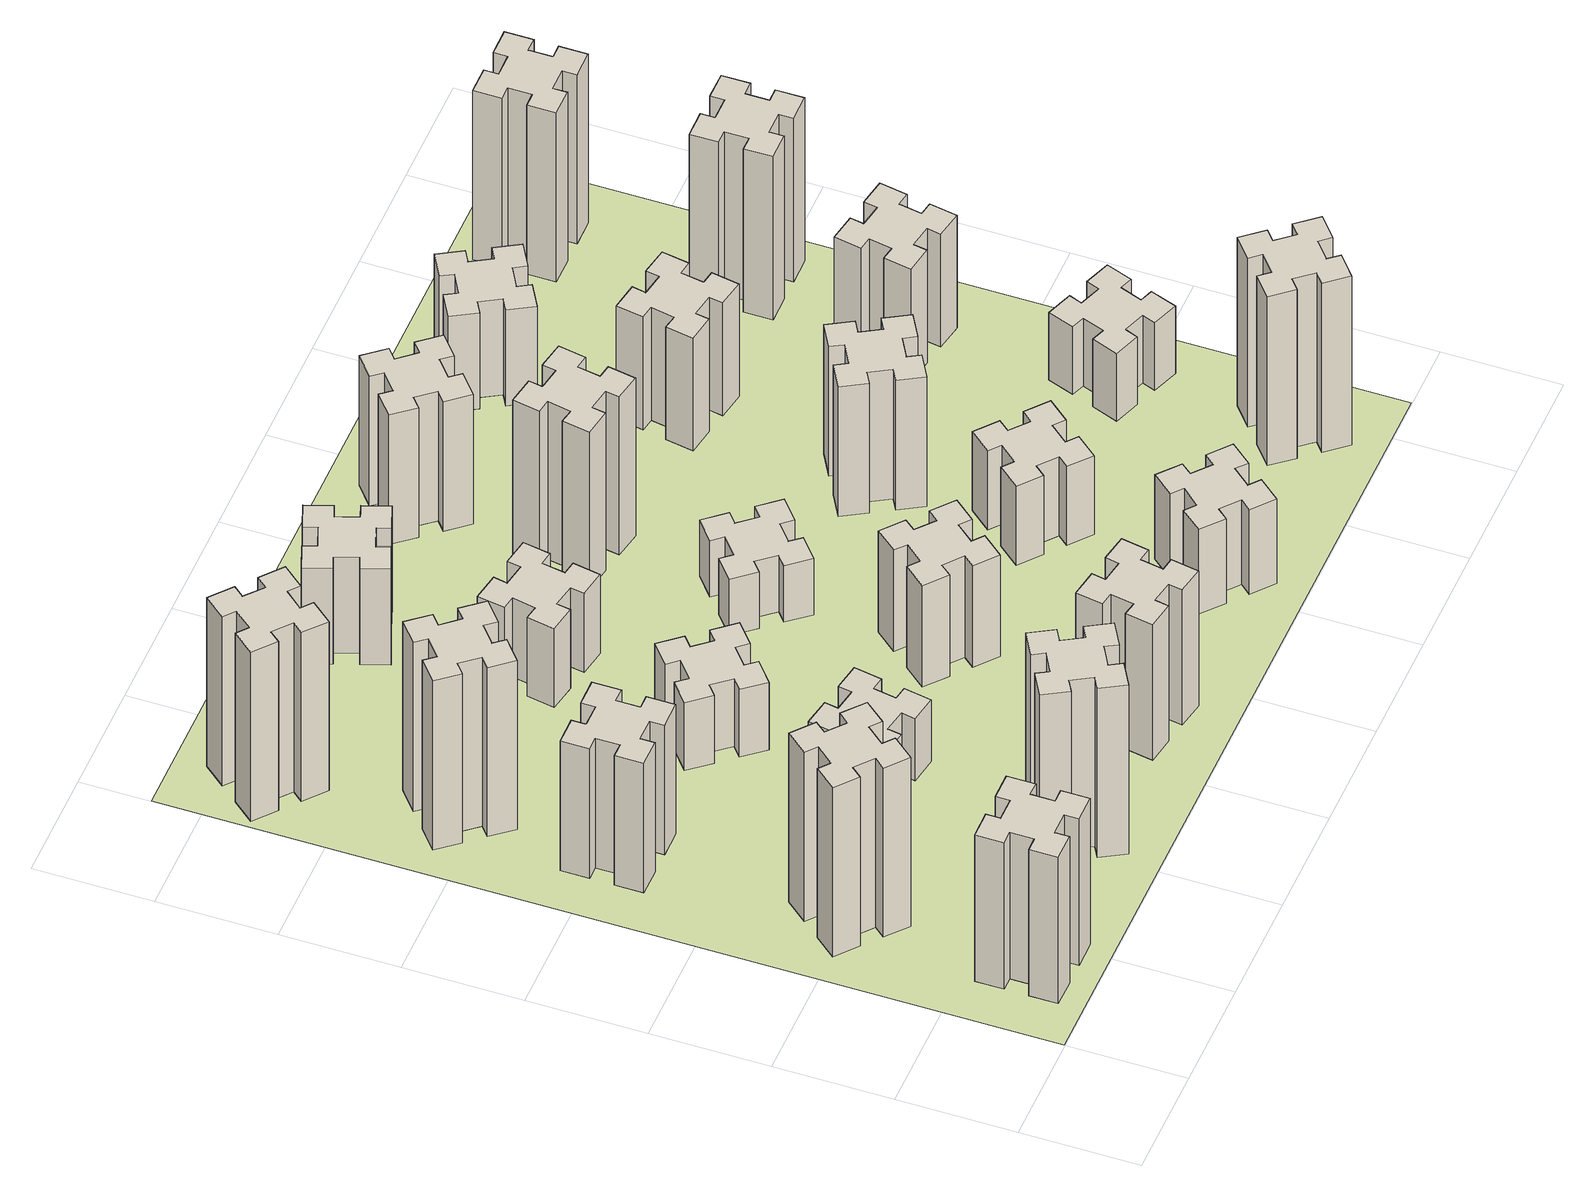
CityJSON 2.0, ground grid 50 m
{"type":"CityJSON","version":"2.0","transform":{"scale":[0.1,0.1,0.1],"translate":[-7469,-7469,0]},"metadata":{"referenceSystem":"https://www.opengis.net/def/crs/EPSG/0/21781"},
"CityObjects":{
"building1":{"type":"Building","attributes":{"class":"1000","function":"1000","usage":"1000","yearOfConstruction":2016,"roofType":"1000","measuredHeight":78,"storeysAboveGround":30,"storeysBelowGround":0},"geometry":[{"type":"Solid","lod":"1","boundaries":[[[[0,1,2,3,4,5,6,7,8,9,10,11,12,13,14,15,16,17,18,19]],[[17,16,20,21]],[[16,15,22,20]],[[15,14,23,22]],[[14,13,24,23]],[[13,12,25,24]],[[12,11,26,25]],[[11,10,27,26]],[[10,9,28,27]],[[9,8,29,28]],[[8,7,30,29]],[[7,6,31,30]],[[6,5,32,31]],[[5,4,33,32]],[[4,3,34,33]],[[3,2,35,34]],[[2,1,36,35]],[[1,0,37,36]],[[0,19,38,37]],[[19,18,39,38]],[[18,17,21,39]],[[24,25,26,27,28,29,30,31,32,33,34,35,36,37,38,39,21,20,22,23]]]]}]},
"building2":{"type":"Building","attributes":{"class":"1000","function":"1000","usage":"1000","yearOfConstruction":2016,"roofType":"1000","measuredHeight":90,"storeysAboveGround":30,"storeysBelowGround":0},"geometry":[{"type":"Solid","lod":"1","boundaries":[[[[40,41,42,43,44,45,46,47,48,49,50,51,52,53,54,55,56,57,58,59]],[[57,56,60,61]],[[56,55,62,60]],[[55,54,63,62]],[[54,53,64,63]],[[53,52,65,64]],[[52,51,66,65]],[[51,50,67,66]],[[50,49,68,67]],[[49,48,69,68]],[[48,47,70,69]],[[47,46,71,70]],[[46,45,72,71]],[[45,44,73,72]],[[44,43,74,73]],[[43,42,75,74]],[[42,41,76,75]],[[41,40,77,76]],[[40,59,78,77]],[[59,58,79,78]],[[58,57,61,79]],[[64,65,66,67,68,69,70,71,72,73,74,75,76,77,78,79,61,60,62,63]]]]}]},
"building3":{"type":"Building","attributes":{"class":"1000","function":"1000","usage":"1000","yearOfConstruction":2016,"roofType":"1000","measuredHeight":69,"storeysAboveGround":30,"storeysBelowGround":0},"geometry":[{"type":"Solid","lod":"1","boundaries":[[[[80,81,82,83,84,85,86,87,88,89,90,91,92,93,94,95,96,97,98,99]],[[97,96,100,101]],[[96,95,102,100]],[[95,94,103,102]],[[94,93,104,103]],[[93,92,105,104]],[[92,91,106,105]],[[91,90,107,106]],[[90,89,108,107]],[[89,88,109,108]],[[88,87,110,109]],[[87,86,111,110]],[[86,85,112,111]],[[85,84,113,112]],[[84,83,114,113]],[[83,82,115,114]],[[82,81,116,115]],[[81,80,117,116]],[[80,99,118,117]],[[99,98,119,118]],[[98,97,101,119]],[[104,105,106,107,108,109,110,111,112,113,114,115,116,117,118,119,101,100,102,103]]]]}]},
"building4":{"type":"Building","attributes":{"class":"1000","function":"1000","usage":"1000","yearOfConstruction":2016,"roofType":"1000","measuredHeight":90,"storeysAboveGround":30,"storeysBelowGround":0},"geometry":[{"type":"Solid","lod":"1","boundaries":[[[[120,121,122,123,124,125,126,127,128,129,130,131,132,133,134,135,136,137,138,139]],[[137,136,140,141]],[[136,135,142,140]],[[135,134,143,142]],[[134,133,144,143]],[[133,132,145,144]],[[132,131,146,145]],[[131,130,147,146]],[[130,129,148,147]],[[129,128,149,148]],[[128,127,150,149]],[[127,126,151,150]],[[126,125,152,151]],[[125,124,153,152]],[[124,123,154,153]],[[123,122,155,154]],[[122,121,156,155]],[[121,120,157,156]],[[120,139,158,157]],[[139,138,159,158]],[[138,137,141,159]],[[144,145,146,147,148,149,150,151,152,153,154,155,156,157,158,159,141,140,142,143]]]]}]},
"building5":{"type":"Building","attributes":{"class":"1000","function":"1000","usage":"1000","yearOfConstruction":2016,"roofType":"1000","measuredHeight":90,"storeysAboveGround":30,"storeysBelowGround":0},"geometry":[{"type":"Solid","lod":"1","boundaries":[[[[160,161,162,163,164,165,166,167,168,169,170,171,172,173,174,175,176,177,178,179]],[[177,176,180,181]],[[176,175,182,180]],[[175,174,183,182]],[[174,173,184,183]],[[173,172,185,184]],[[172,171,186,185]],[[171,170,187,186]],[[170,169,188,187]],[[169,168,189,188]],[[168,167,190,189]],[[167,166,191,190]],[[166,165,192,191]],[[165,164,193,192]],[[164,163,194,193]],[[163,162,195,194]],[[162,161,196,195]],[[161,160,197,196]],[[160,179,198,197]],[[179,178,199,198]],[[178,177,181,199]],[[184,185,186,187,188,189,190,191,192,193,194,195,196,197,198,199,181,180,182,183]]]]}]},
"building6":{"type":"Building","attributes":{"class":"1000","function":"1000","usage":"1000","yearOfConstruction":2016,"roofType":"1000","measuredHeight":90,"storeysAboveGround":30,"storeysBelowGround":0},"geometry":[{"type":"Solid","lod":"1","boundaries":[[[[200,201,202,203,204,205,206,207,208,209,210,211,212,213,214,215,216,217,218,219]],[[217,216,220,221]],[[216,215,222,220]],[[215,214,223,222]],[[214,213,224,223]],[[213,212,225,224]],[[212,211,226,225]],[[211,210,227,226]],[[210,209,228,227]],[[209,208,229,228]],[[208,207,230,229]],[[207,206,231,230]],[[206,205,232,231]],[[205,204,233,232]],[[204,203,234,233]],[[203,202,235,234]],[[202,201,236,235]],[[201,200,237,236]],[[200,219,238,237]],[[219,218,239,238]],[[218,217,221,239]],[[224,225,226,227,228,229,230,231,232,233,234,235,236,237,238,239,221,220,222,223]]]]}]},
"building7":{"type":"Building","attributes":{"class":"1000","function":"1000","usage":"1000","yearOfConstruction":2016,"roofType":"1000","measuredHeight":33,"storeysAboveGround":30,"storeysBelowGround":0},"geometry":[{"type":"Solid","lod":"1","boundaries":[[[[240,241,242,243,244,245,246,247,248,249,250,251,252,253,254,255,256,257,258,259]],[[257,256,260,261]],[[256,255,262,260]],[[255,254,263,262]],[[254,253,264,263]],[[253,252,265,264]],[[252,251,266,265]],[[251,250,267,266]],[[250,249,268,267]],[[249,248,269,268]],[[248,247,270,269]],[[247,246,271,270]],[[246,245,272,271]],[[245,244,273,272]],[[244,243,274,273]],[[243,242,275,274]],[[242,241,276,275]],[[241,240,277,276]],[[240,259,278,277]],[[259,258,279,278]],[[258,257,261,279]],[[264,265,266,267,268,269,270,271,272,273,274,275,276,277,278,279,261,260,262,263]]]]}]},
"building8":{"type":"Building","attributes":{"class":"1000","function":"1000","usage":"1000","yearOfConstruction":2016,"roofType":"1000","measuredHeight":36,"storeysAboveGround":30,"storeysBelowGround":0},"geometry":[{"type":"Solid","lod":"1","boundaries":[[[[280,281,282,283,284,285,286,287,288,289,290,291,292,293,294,295,296,297,298,299]],[[297,296,300,301]],[[296,295,302,300]],[[295,294,303,302]],[[294,293,304,303]],[[293,292,305,304]],[[292,291,306,305]],[[291,290,307,306]],[[290,289,308,307]],[[289,288,309,308]],[[288,287,310,309]],[[287,286,311,310]],[[286,285,312,311]],[[285,284,313,312]],[[284,283,314,313]],[[283,282,315,314]],[[282,281,316,315]],[[281,280,317,316]],[[280,299,318,317]],[[299,298,319,318]],[[298,297,301,319]],[[304,305,306,307,308,309,310,311,312,313,314,315,316,317,318,319,301,300,302,303]]]]}]},
"building9":{"type":"Building","attributes":{"class":"1000","function":"1000","usage":"1000","yearOfConstruction":2016,"roofType":"1000","measuredHeight":72,"storeysAboveGround":30,"storeysBelowGround":0},"geometry":[{"type":"Solid","lod":"1","boundaries":[[[[320,321,322,323,324,325,326,327,328,329,330,331,332,333,334,335,336,337,338,339]],[[337,336,340,341]],[[336,335,342,340]],[[335,334,343,342]],[[334,333,344,343]],[[333,332,345,344]],[[332,331,346,345]],[[331,330,347,346]],[[330,329,348,347]],[[329,328,349,348]],[[328,327,350,349]],[[327,326,351,350]],[[326,325,352,351]],[[325,324,353,352]],[[324,323,354,353]],[[323,322,355,354]],[[322,321,356,355]],[[321,320,357,356]],[[320,339,358,357]],[[339,338,359,358]],[[338,337,341,359]],[[344,345,346,347,348,349,350,351,352,353,354,355,356,357,358,359,341,340,342,343]]]]}]},
"building10":{"type":"Building","attributes":{"class":"1000","function":"1000","usage":"1000","yearOfConstruction":2016,"roofType":"1000","measuredHeight":42,"storeysAboveGround":30,"storeysBelowGround":0},"geometry":[{"type":"Solid","lod":"1","boundaries":[[[[360,361,362,363,364,365,366,367,368,369,370,371,372,373,374,375,376,377,378,379]],[[377,376,380,381]],[[376,375,382,380]],[[375,374,383,382]],[[374,373,384,383]],[[373,372,385,384]],[[372,371,386,385]],[[371,370,387,386]],[[370,369,388,387]],[[369,368,389,388]],[[368,367,390,389]],[[367,366,391,390]],[[366,365,392,391]],[[365,364,393,392]],[[364,363,394,393]],[[363,362,395,394]],[[362,361,396,395]],[[361,360,397,396]],[[360,379,398,397]],[[379,378,399,398]],[[378,377,381,399]],[[384,385,386,387,388,389,390,391,392,393,394,395,396,397,398,399,381,380,382,383]]]]}]},
"building11":{"type":"Building","attributes":{"class":"1000","function":"1000","usage":"1000","yearOfConstruction":2016,"roofType":"1000","measuredHeight":51,"storeysAboveGround":30,"storeysBelowGround":0},"geometry":[{"type":"Solid","lod":"1","boundaries":[[[[400,401,402,403,404,405,406,407,408,409,410,411,412,413,414,415,416,417,418,419]],[[417,416,420,421]],[[416,415,422,420]],[[415,414,423,422]],[[414,413,424,423]],[[413,412,425,424]],[[412,411,426,425]],[[411,410,427,426]],[[410,409,428,427]],[[409,408,429,428]],[[408,407,430,429]],[[407,406,431,430]],[[406,405,432,431]],[[405,404,433,432]],[[404,403,434,433]],[[403,402,435,434]],[[402,401,436,435]],[[401,400,437,436]],[[400,419,438,437]],[[419,418,439,438]],[[418,417,421,439]],[[424,425,426,427,428,429,430,431,432,433,434,435,436,437,438,439,421,420,422,423]]]]}]},
"building12":{"type":"Building","attributes":{"class":"1000","function":"1000","usage":"1000","yearOfConstruction":2016,"roofType":"1000","measuredHeight":54,"storeysAboveGround":30,"storeysBelowGround":0},"geometry":[{"type":"Solid","lod":"1","boundaries":[[[[440,441,442,443,444,445,446,447,448,449,450,451,452,453,454,455,456,457,458,459]],[[457,456,460,461]],[[456,455,462,460]],[[455,454,463,462]],[[454,453,464,463]],[[453,452,465,464]],[[452,451,466,465]],[[451,450,467,466]],[[450,449,468,467]],[[449,448,469,468]],[[448,447,470,469]],[[447,446,471,470]],[[446,445,472,471]],[[445,444,473,472]],[[444,443,474,473]],[[443,442,475,474]],[[442,441,476,475]],[[441,440,477,476]],[[440,459,478,477]],[[459,458,479,478]],[[458,457,461,479]],[[464,465,466,467,468,469,470,471,472,473,474,475,476,477,478,479,461,460,462,463]]]]}]},
"building13":{"type":"Building","attributes":{"class":"1000","function":"1000","usage":"1000","yearOfConstruction":2016,"roofType":"1000","measuredHeight":30,"storeysAboveGround":30,"storeysBelowGround":0},"geometry":[{"type":"Solid","lod":"1","boundaries":[[[[480,481,482,483,484,485,486,487,488,489,490,491,492,493,494,495,496,497,498,499]],[[497,496,500,501]],[[496,495,502,500]],[[495,494,503,502]],[[494,493,504,503]],[[493,492,505,504]],[[492,491,506,505]],[[491,490,507,506]],[[490,489,508,507]],[[489,488,509,508]],[[488,487,510,509]],[[487,486,511,510]],[[486,485,512,511]],[[485,484,513,512]],[[484,483,514,513]],[[483,482,515,514]],[[482,481,516,515]],[[481,480,517,516]],[[480,499,518,517]],[[499,498,519,518]],[[498,497,501,519]],[[504,505,506,507,508,509,510,511,512,513,514,515,516,517,518,519,501,500,502,503]]]]}]},
"building14":{"type":"Building","attributes":{"class":"1000","function":"1000","usage":"1000","yearOfConstruction":2016,"roofType":"1000","measuredHeight":84,"storeysAboveGround":30,"storeysBelowGround":0},"geometry":[{"type":"Solid","lod":"1","boundaries":[[[[520,521,522,523,524,525,526,527,528,529,530,531,532,533,534,535,536,537,538,539]],[[537,536,540,541]],[[536,535,542,540]],[[535,534,543,542]],[[534,533,544,543]],[[533,532,545,544]],[[532,531,546,545]],[[531,530,547,546]],[[530,529,548,547]],[[529,528,549,548]],[[528,527,550,549]],[[527,526,551,550]],[[526,525,552,551]],[[525,524,553,552]],[[524,523,554,553]],[[523,522,555,554]],[[522,521,556,555]],[[521,520,557,556]],[[520,539,558,557]],[[539,538,559,558]],[[538,537,541,559]],[[544,545,546,547,548,549,550,551,552,553,554,555,556,557,558,559,541,540,542,543]]]]}]},
"building15":{"type":"Building","attributes":{"class":"1000","function":"1000","usage":"1000","yearOfConstruction":2016,"roofType":"1000","measuredHeight":45,"storeysAboveGround":30,"storeysBelowGround":0},"geometry":[{"type":"Solid","lod":"1","boundaries":[[[[560,561,562,563,564,565,566,567,568,569,570,571,572,573,574,575,576,577,578,579]],[[577,576,580,581]],[[576,575,582,580]],[[575,574,583,582]],[[574,573,584,583]],[[573,572,585,584]],[[572,571,586,585]],[[571,570,587,586]],[[570,569,588,587]],[[569,568,589,588]],[[568,567,590,589]],[[567,566,591,590]],[[566,565,592,591]],[[565,564,593,592]],[[564,563,594,593]],[[563,562,595,594]],[[562,561,596,595]],[[561,560,597,596]],[[560,579,598,597]],[[579,578,599,598]],[[578,577,581,599]],[[584,585,586,587,588,589,590,591,592,593,594,595,596,597,598,599,581,580,582,583]]]]}]},
"building16":{"type":"Building","attributes":{"class":"1000","function":"1000","usage":"1000","yearOfConstruction":2016,"roofType":"1000","measuredHeight":69,"storeysAboveGround":30,"storeysBelowGround":0},"geometry":[{"type":"Solid","lod":"1","boundaries":[[[[600,601,602,603,604,605,606,607,608,609,610,611,612,613,614,615,616,617,618,619]],[[617,616,620,621]],[[616,615,622,620]],[[615,614,623,622]],[[614,613,624,623]],[[613,612,625,624]],[[612,611,626,625]],[[611,610,627,626]],[[610,609,628,627]],[[609,608,629,628]],[[608,607,630,629]],[[607,606,631,630]],[[606,605,632,631]],[[605,604,633,632]],[[604,603,634,633]],[[603,602,635,634]],[[602,601,636,635]],[[601,600,637,636]],[[600,619,638,637]],[[619,618,639,638]],[[618,617,621,639]],[[624,625,626,627,628,629,630,631,632,633,634,635,636,637,638,639,621,620,622,623]]]]}]},
"building17":{"type":"Building","attributes":{"class":"1000","function":"1000","usage":"1000","yearOfConstruction":2016,"roofType":"1000","measuredHeight":42,"storeysAboveGround":30,"storeysBelowGround":0},"geometry":[{"type":"Solid","lod":"1","boundaries":[[[[640,641,642,643,644,645,646,647,648,649,650,651,652,653,654,655,656,657,658,659]],[[657,656,660,661]],[[656,655,662,660]],[[655,654,663,662]],[[654,653,664,663]],[[653,652,665,664]],[[652,651,666,665]],[[651,650,667,666]],[[650,649,668,667]],[[649,648,669,668]],[[648,647,670,669]],[[647,646,671,670]],[[646,645,672,671]],[[645,644,673,672]],[[644,643,674,673]],[[643,642,675,674]],[[642,641,676,675]],[[641,640,677,676]],[[640,659,678,677]],[[659,658,679,678]],[[658,657,661,679]],[[664,665,666,667,668,669,670,671,672,673,674,675,676,677,678,679,661,660,662,663]]]]}]},
"building18":{"type":"Building","attributes":{"class":"1000","function":"1000","usage":"1000","yearOfConstruction":2016,"roofType":"1000","measuredHeight":69,"storeysAboveGround":30,"storeysBelowGround":0},"geometry":[{"type":"Solid","lod":"1","boundaries":[[[[680,681,682,683,684,685,686,687,688,689,690,691,692,693,694,695,696,697,698,699]],[[697,696,700,701]],[[696,695,702,700]],[[695,694,703,702]],[[694,693,704,703]],[[693,692,705,704]],[[692,691,706,705]],[[691,690,707,706]],[[690,689,708,707]],[[689,688,709,708]],[[688,687,710,709]],[[687,686,711,710]],[[686,685,712,711]],[[685,684,713,712]],[[684,683,714,713]],[[683,682,715,714]],[[682,681,716,715]],[[681,680,717,716]],[[680,699,718,717]],[[699,698,719,718]],[[698,697,701,719]],[[704,705,706,707,708,709,710,711,712,713,714,715,716,717,718,719,701,700,702,703]]]]}]},
"building19":{"type":"Building","attributes":{"class":"1000","function":"1000","usage":"1000","yearOfConstruction":2016,"roofType":"1000","measuredHeight":60,"storeysAboveGround":30,"storeysBelowGround":0},"geometry":[{"type":"Solid","lod":"1","boundaries":[[[[720,721,722,723,724,725,726,727,728,729,730,731,732,733,734,735,736,737,738,739]],[[737,736,740,741]],[[736,735,742,740]],[[735,734,743,742]],[[734,733,744,743]],[[733,732,745,744]],[[732,731,746,745]],[[731,730,747,746]],[[730,729,748,747]],[[729,728,749,748]],[[728,727,750,749]],[[727,726,751,750]],[[726,725,752,751]],[[725,724,753,752]],[[724,723,754,753]],[[723,722,755,754]],[[722,721,756,755]],[[721,720,757,756]],[[720,739,758,757]],[[739,738,759,758]],[[738,737,741,759]],[[744,745,746,747,748,749,750,751,752,753,754,755,756,757,758,759,741,740,742,743]]]]}]},
"building20":{"type":"Building","attributes":{"class":"1000","function":"1000","usage":"1000","yearOfConstruction":2016,"roofType":"1000","measuredHeight":90,"storeysAboveGround":30,"storeysBelowGround":0},"geometry":[{"type":"Solid","lod":"1","boundaries":[[[[760,761,762,763,764,765,766,767,768,769,770,771,772,773,774,775,776,777,778,779]],[[777,776,780,781]],[[776,775,782,780]],[[775,774,783,782]],[[774,773,784,783]],[[773,772,785,784]],[[772,771,786,785]],[[771,770,787,786]],[[770,769,788,787]],[[769,768,789,788]],[[768,767,790,789]],[[767,766,791,790]],[[766,765,792,791]],[[765,764,793,792]],[[764,763,794,793]],[[763,762,795,794]],[[762,761,796,795]],[[761,760,797,796]],[[760,779,798,797]],[[779,778,799,798]],[[778,777,781,799]],[[784,785,786,787,788,789,790,791,792,793,794,795,796,797,798,799,781,780,782,783]]]]}]},
"building21":{"type":"Building","attributes":{"class":"1000","function":"1000","usage":"1000","yearOfConstruction":2016,"roofType":"1000","measuredHeight":51,"storeysAboveGround":30,"storeysBelowGround":0},"geometry":[{"type":"Solid","lod":"1","boundaries":[[[[800,801,802,803,804,805,806,807,808,809,810,811,812,813,814,815,816,817,818,819]],[[817,816,820,821]],[[816,815,822,820]],[[815,814,823,822]],[[814,813,824,823]],[[813,812,825,824]],[[812,811,826,825]],[[811,810,827,826]],[[810,809,828,827]],[[809,808,829,828]],[[808,807,830,829]],[[807,806,831,830]],[[806,805,832,831]],[[805,804,833,832]],[[804,803,834,833]],[[803,802,835,834]],[[802,801,836,835]],[[801,800,837,836]],[[800,819,838,837]],[[819,818,839,838]],[[818,817,821,839]],[[824,825,826,827,828,829,830,831,832,833,834,835,836,837,838,839,821,820,822,823]]]]}]},
"building22":{"type":"Building","attributes":{"class":"1000","function":"1000","usage":"1000","yearOfConstruction":2016,"roofType":"1000","measuredHeight":36,"storeysAboveGround":30,"storeysBelowGround":0},"geometry":[{"type":"Solid","lod":"1","boundaries":[[[[840,841,842,843,844,845,846,847,848,849,850,851,852,853,854,855,856,857,858,859]],[[857,856,860,861]],[[856,855,862,860]],[[855,854,863,862]],[[854,853,864,863]],[[853,852,865,864]],[[852,851,866,865]],[[851,850,867,866]],[[850,849,868,867]],[[849,848,869,868]],[[848,847,870,869]],[[847,846,871,870]],[[846,845,872,871]],[[845,844,873,872]],[[844,843,874,873]],[[843,842,875,874]],[[842,841,876,875]],[[841,840,877,876]],[[840,859,878,877]],[[859,858,879,878]],[[858,857,861,879]],[[864,865,866,867,868,869,870,871,872,873,874,875,876,877,878,879,861,860,862,863]]]]}]},
"building23":{"type":"Building","attributes":{"class":"1000","function":"1000","usage":"1000","yearOfConstruction":2016,"roofType":"1000","measuredHeight":60,"storeysAboveGround":30,"storeysBelowGround":0},"geometry":[{"type":"Solid","lod":"1","boundaries":[[[[880,881,882,883,884,885,886,887,888,889,890,891,892,893,894,895,896,897,898,899]],[[897,896,900,901]],[[896,895,902,900]],[[895,894,903,902]],[[894,893,904,903]],[[893,892,905,904]],[[892,891,906,905]],[[891,890,907,906]],[[890,889,908,907]],[[889,888,909,908]],[[888,887,910,909]],[[887,886,911,910]],[[886,885,912,911]],[[885,884,913,912]],[[884,883,914,913]],[[883,882,915,914]],[[882,881,916,915]],[[881,880,917,916]],[[880,899,918,917]],[[899,898,919,918]],[[898,897,901,919]],[[904,905,906,907,908,909,910,911,912,913,914,915,916,917,918,919,901,900,902,903]]]]}]},
"building24":{"type":"Building","attributes":{"class":"1000","function":"1000","usage":"1000","yearOfConstruction":2016,"roofType":"1000","measuredHeight":87,"storeysAboveGround":30,"storeysBelowGround":0},"geometry":[{"type":"Solid","lod":"1","boundaries":[[[[920,921,922,923,924,925,926,927,928,929,930,931,932,933,934,935,936,937,938,939]],[[937,936,940,941]],[[936,935,942,940]],[[935,934,943,942]],[[934,933,944,943]],[[933,932,945,944]],[[932,931,946,945]],[[931,930,947,946]],[[930,929,948,947]],[[929,928,949,948]],[[928,927,950,949]],[[927,926,951,950]],[[926,925,952,951]],[[925,924,953,952]],[[924,923,954,953]],[[923,922,955,954]],[[922,921,956,955]],[[921,920,957,956]],[[920,939,958,957]],[[939,938,959,958]],[[938,937,941,959]],[[944,945,946,947,948,949,950,951,952,953,954,955,956,957,958,959,941,940,942,943]]]]}]},
"building25":{"type":"Building","attributes":{"class":"1000","function":"1000","usage":"1000","yearOfConstruction":2016,"roofType":"1000","measuredHeight":90,"storeysAboveGround":30,"storeysBelowGround":0},"geometry":[{"type":"Solid","lod":"1","boundaries":[[[[960,961,962,963,964,965,966,967,968,969,970,971,972,973,974,975,976,977,978,979]],[[977,976,980,981]],[[976,975,982,980]],[[975,974,983,982]],[[974,973,984,983]],[[973,972,985,984]],[[972,971,986,985]],[[971,970,987,986]],[[970,969,988,987]],[[969,968,989,988]],[[968,967,990,989]],[[967,966,991,990]],[[966,965,992,991]],[[965,964,993,992]],[[964,963,994,993]],[[963,962,995,994]],[[962,961,996,995]],[[961,960,997,996]],[[960,979,998,997]],[[979,978,999,998]],[[978,977,981,999]],[[984,985,986,987,988,989,990,991,992,993,994,995,996,997,998,999,981,980,982,983]]]]}]},
"landuse1":{"type":"LandUse","attributes":{"name":"plot1","function":"1010"},"geometry":[{"type":"MultiSurface","lod":"1","boundaries":[[[1000,1001,1002,1003]]]}]}
},
"vertices":[
[265,325,0],[265,225,0],[205,225,0],[205,105,0],[325,105,0],[325,165,0],[425,165,0],[425,105,0],[545,105,0],[545,225,0],[485,225,0],[485,325,0],[545,325,0],[545,445,0],[425,445,0],[425,385,0],[325,385,0],[325,445,0],[205,445,0],[205,325,0],[325,385,780],[325,445,780],[425,385,780],[425,445,780],[545,445,780],[545,325,780],[485,325,780],[485,225,780],[545,225,780],[545,105,780],[425,105,780],[425,165,780],[325,165,780],[325,105,780],[205,105,780],[205,225,780],[265,225,780],[265,325,780],[205,325,780],[205,445,780],
[484,1067,0],[408,1132,0],[446,1178,0],[354,1255,0],[277,1163,0],[323,1124,0],[259,1048,0],[213,1086,0],[136,994,0],[228,917,0],[266,963,0],[343,899,0],[304,853,0],[396,776,0],[473,868,0],[427,906,0],[492,983,0],[538,944,0],[615,1036,0],[523,1113,0],[492,983,900],[538,944,900],[427,906,900],[473,868,900],[396,776,900],[304,853,900],[343,899,900],[266,963,900],[228,917,900],[136,994,900],[213,1086,900],[259,1048,900],[323,1124,900],[277,1163,900],[354,1255,900],[446,1178,900],[408,1132,900],[484,1067,900],[523,1113,900],[615,1036,900],
[425,2065,0],[325,2065,0],[325,2125,0],[205,2125,0],[205,2005,0],[265,2005,0],[265,1905,0],[205,1905,0],[205,1785,0],[325,1785,0],[325,1845,0],[425,1845,0],[425,1785,0],[545,1785,0],[545,1905,0],[485,1905,0],[485,2005,0],[545,2005,0],[545,2125,0],[425,2125,0],[485,2005,690],[545,2005,690],[485,1905,690],[545,1905,690],[545,1785,690],[425,1785,690],[425,1845,690],[325,1845,690],[325,1785,690],[205,1785,690],[205,1905,690],[265,1905,690],[265,2005,690],[205,2005,690],[205,2125,690],[325,2125,690],[325,2065,690],[425,2065,690],[425,2125,690],[545,2125,690],
[492,2628,0],[427,2704,0],[473,2743,0],[396,2835,0],[304,2758,0],[343,2712,0],[266,2647,0],[228,2693,0],[136,2616,0],[213,2524,0],[259,2563,0],[323,2486,0],[277,2448,0],[354,2356,0],[446,2433,0],[408,2479,0],[484,2543,0],[523,2497,0],[615,2574,0],[538,2666,0],[484,2543,900],[523,2497,900],[408,2479,900],[446,2433,900],[354,2356,900],[277,2448,900],[323,2486,900],[259,2563,900],[213,2524,900],[136,2616,900],[228,2693,900],[266,2647,900],[343,2712,900],[304,2758,900],[396,2835,900],[473,2743,900],[427,2704,900],[492,2628,900],[538,2666,900],[615,2574,900],
[1127,255,0],[1214,305,0],[1244,253,0],[1348,313,0],[1288,417,0],[1236,387,0],[1186,474,0],[1238,504,0],[1178,608,0],[1074,548,0],[1104,496,0],[1017,446,0],[987,498,0],[883,438,0],[943,334,0],[995,364,0],[1045,277,0],[993,247,0],[1053,143,0],[1157,203,0],[1045,277,900],[993,247,900],[995,364,900],[943,334,900],[883,438,900],[987,498,900],[1017,446,900],[1104,496,900],[1074,548,900],[1178,608,900],[1238,504,900],[1186,474,900],[1236,387,900],[1288,417,900],[1348,313,900],[1244,253,900],[1214,305,900],[1127,255,900],[1157,203,900],[1053,143,900],
[384,3387,0],[308,3452,0],[346,3498,0],[254,3575,0],[177,3483,0],[223,3444,0],[159,3368,0],[113,3406,0],[36,3314,0],[128,3237,0],[166,3283,0],[243,3219,0],[204,3173,0],[296,3096,0],[373,3188,0],[327,3226,0],[392,3303,0],[438,3264,0],[515,3356,0],[423,3433,0],[392,3303,900],[438,3264,900],[327,3226,900],[373,3188,900],[296,3096,900],[204,3173,900],[243,3219,900],[166,3283,900],[128,3237,900],[36,3314,900],[113,3406,900],[159,3368,900],[223,3444,900],[177,3483,900],[254,3575,900],[346,3498,900],[308,3452,900],[384,3387,900],[423,3433,900],[515,3356,900],
[1047,1116,0],[1145,1098,0],[1135,1039,0],[1253,1018,0],[1274,1137,0],[1215,1147,0],[1232,1245,0],[1291,1235,0],[1312,1353,0],[1194,1374,0],[1184,1315,0],[1085,1332,0],[1096,1391,0],[977,1412,0],[957,1294,0],[1016,1284,0],[998,1185,0],[939,1196,0],[918,1077,0],[1037,1057,0],[998,1185,330],[939,1196,330],[1016,1284,330],[957,1294,330],[977,1412,330],[1096,1391,330],[1085,1332,330],[1184,1315,330],[1194,1374,330],[1312,1353,330],[1291,1235,330],[1232,1245,330],[1215,1147,330],[1274,1137,330],[1253,1018,330],[1135,1039,330],[1145,1098,330],[1047,1116,330],[1037,1057,330],[918,1077,330],
[1083,1972,0],[1006,1907,0],[968,1953,0],[876,1876,0],[953,1784,0],[999,1823,0],[1063,1746,0],[1017,1708,0],[1094,1616,0],[1186,1693,0],[1148,1739,0],[1224,1803,0],[1263,1757,0],[1355,1834,0],[1278,1926,0],[1232,1888,0],[1167,1964,0],[1213,2003,0],[1136,2095,0],[1044,2018,0],[1167,1964,360],[1213,2003,360],[1232,1888,360],[1278,1926,360],[1355,1834,360],[1263,1757,360],[1224,1803,360],[1148,1739,360],[1186,1693,360],[1094,1616,360],[1017,1708,360],[1063,1746,360],[999,1823,360],[953,1784,360],[876,1876,360],[968,1953,360],[1006,1907,360],[1083,1972,360],[1044,2018,360],[1136,2095,360],
[1855,307,0],[1872,405,0],[1931,395,0],[1952,513,0],[1834,534,0],[1824,475,0],[1725,492,0],[1736,551,0],[1617,572,0],[1597,454,0],[1656,444,0],[1638,345,0],[1579,356,0],[1558,237,0],[1677,217,0],[1687,276,0],[1785,258,0],[1775,199,0],[1893,178,0],[1914,297,0],[1785,258,720],[1775,199,720],[1687,276,720],[1677,217,720],[1558,237,720],[1579,356,720],[1638,345,720],[1656,444,720],[1597,454,720],[1617,572,720],[1736,551,720],[1725,492,720],[1824,475,720],[1834,534,720],[1952,513,720],[1931,395,720],[1872,405,720],[1855,307,720],[1914,297,720],[1893,178,720],
[1315,2527,0],[1332,2625,0],[1391,2615,0],[1412,2733,0],[1294,2754,0],[1284,2695,0],[1185,2712,0],[1196,2771,0],[1077,2792,0],[1057,2674,0],[1116,2664,0],[1098,2565,0],[1039,2576,0],[1018,2457,0],[1137,2437,0],[1147,2496,0],[1245,2478,0],[1235,2419,0],[1353,2398,0],[1374,2517,0],[1245,2478,420],[1235,2419,420],[1147,2496,420],[1137,2437,420],[1018,2457,420],[1039,2576,420],[1098,2565,420],[1116,2664,420],[1057,2674,420],[1077,2792,420],[1196,2771,420],[1185,2712,420],[1284,2695,420],[1294,2754,420],[1412,2733,420],[1391,2615,420],[1332,2625,420],[1315,2527,420],[1374,2517,420],[1353,2398,420],
[1125,3456,0],[1031,3422,0],[1010,3478,0],[897,3437,0],[939,3324,0],[995,3345,0],[1029,3251,0],[973,3230,0],[1014,3117,0],[1127,3159,0],[1106,3215,0],[1200,3249,0],[1220,3193,0],[1333,3234,0],[1292,3347,0],[1236,3326,0],[1202,3420,0],[1258,3440,0],[1217,3553,0],[1104,3512,0],[1202,3420,510],[1258,3440,510],[1236,3326,510],[1292,3347,510],[1333,3234,510],[1220,3193,510],[1200,3249,510],[1106,3215,510],[1127,3159,510],[1014,3117,510],[973,3230,510],[1029,3251,510],[995,3345,510],[939,3324,510],[897,3437,510],[1010,3478,510],[1031,3422,510],[1125,3456,510],[1104,3512,510],[1217,3553,510],
[1746,1163,0],[1823,1099,0],[1784,1053,0],[1876,976,0],[1953,1068,0],[1907,1106,0],[1972,1183,0],[2018,1144,0],[2095,1236,0],[2003,1313,0],[1964,1267,0],[1888,1332,0],[1926,1378,0],[1834,1455,0],[1757,1363,0],[1803,1324,0],[1739,1248,0],[1693,1286,0],[1616,1194,0],[1708,1117,0],[1739,1248,540],[1693,1286,540],[1803,1324,540],[1757,1363,540],[1834,1455,540],[1926,1378,540],[1888,1332,540],[1964,1267,540],[2003,1313,540],[2095,1236,540],[2018,1144,540],[1972,1183,540],[1907,1106,540],[1953,1068,540],[1876,976,540],[1784,1053,540],[1823,1099,540],[1746,1163,540],[1708,1117,540],[1616,1194,540],
[1972,1988,0],[1907,2064,0],[1953,2103,0],[1876,2195,0],[1784,2118,0],[1823,2072,0],[1746,2007,0],[1708,2053,0],[1616,1976,0],[1693,1884,0],[1739,1923,0],[1803,1846,0],[1757,1808,0],[1834,1716,0],[1926,1793,0],[1888,1839,0],[1964,1903,0],[2003,1857,0],[2095,1934,0],[2018,2026,0],[1964,1903,300],[2003,1857,300],[1888,1839,300],[1926,1793,300],[1834,1716,300],[1757,1808,300],[1803,1846,300],[1739,1923,300],[1693,1884,300],[1616,1976,300],[1708,2053,300],[1746,2007,300],[1823,2072,300],[1784,2118,300],[1876,2195,300],[1953,2103,300],[1907,2064,300],[1972,1988,300],[2018,2026,300],[2095,1934,300],
[1756,2764,0],[1738,2665,0],[1679,2676,0],[1658,2557,0],[1777,2537,0],[1787,2596,0],[1885,2578,0],[1875,2519,0],[1993,2498,0],[2014,2617,0],[1955,2627,0],[1972,2725,0],[2031,2715,0],[2052,2833,0],[1934,2854,0],[1924,2795,0],[1825,2812,0],[1836,2871,0],[1717,2892,0],[1697,2774,0],[1825,2812,840],[1836,2871,840],[1924,2795,840],[1934,2854,840],[2052,2833,840],[2031,2715,840],[1972,2725,840],[1955,2627,840],[2014,2617,840],[1993,2498,840],[1875,2519,840],[1885,2578,840],[1787,2596,840],[1777,2537,840],[1658,2557,840],[1679,2676,840],[1738,2665,840],[1756,2764,840],[1697,2774,840],[1717,2892,840],
[2486,323,0],[2563,259,0],[2524,213,0],[2616,136,0],[2693,228,0],[2647,266,0],[2712,343,0],[2758,304,0],[2835,396,0],[2743,473,0],[2704,427,0],[2628,492,0],[2666,538,0],[2574,615,0],[2497,523,0],[2543,484,0],[2479,408,0],[2433,446,0],[2356,354,0],[2448,277,0],[2479,408,450],[2433,446,450],[2543,484,450],[2497,523,450],[2574,615,450],[2666,538,450],[2628,492,450],[2704,427,450],[2743,473,450],[2835,396,450],[2758,304,450],[2712,343,450],[2647,266,450],[2693,228,450],[2616,136,450],[2524,213,450],[2563,259,450],[2486,323,450],[2448,277,450],[2356,354,450],
[1888,3219,0],[1964,3283,0],[2003,3237,0],[2095,3314,0],[2018,3406,0],[1972,3368,0],[1907,3444,0],[1953,3483,0],[1876,3575,0],[1784,3498,0],[1823,3452,0],[1746,3387,0],[1708,3433,0],[1616,3356,0],[1693,3264,0],[1739,3303,0],[1803,3226,0],[1757,3188,0],[1834,3096,0],[1926,3173,0],[1803,3226,690],[1757,3188,690],[1739,3303,690],[1693,3264,690],[1616,3356,690],[1708,3433,690],[1746,3387,690],[1823,3452,690],[1784,3498,690],[1876,3575,690],[1953,3483,690],[1907,3444,690],[1972,3368,690],[2018,3406,690],[2095,3314,690],[2003,3237,690],[1964,3283,690],[1888,3219,690],[1926,3173,690],[1834,3096,690],
[2647,1006,0],[2712,1083,0],[2758,1044,0],[2835,1136,0],[2743,1213,0],[2704,1167,0],[2628,1232,0],[2666,1278,0],[2574,1355,0],[2497,1263,0],[2543,1224,0],[2479,1148,0],[2433,1186,0],[2356,1094,0],[2448,1017,0],[2486,1063,0],[2563,999,0],[2524,953,0],[2616,876,0],[2693,968,0],[2563,999,420],[2524,953,420],[2486,1063,420],[2448,1017,420],[2356,1094,420],[2433,1186,420],[2479,1148,420],[2543,1224,420],[2497,1263,420],[2574,1355,420],[2666,1278,420],[2628,1232,420],[2704,1167,420],[2743,1213,420],[2835,1136,420],[2758,1044,420],[2712,1083,420],[2647,1006,420],[2693,968,420],[2616,876,420],
[2475,1744,0],[2525,1657,0],[2473,1627,0],[2533,1523,0],[2637,1583,0],[2607,1635,0],[2694,1685,0],[2724,1633,0],[2828,1693,0],[2768,1797,0],[2716,1767,0],[2666,1854,0],[2718,1884,0],[2658,1988,0],[2554,1928,0],[2584,1876,0],[2497,1826,0],[2467,1878,0],[2363,1818,0],[2423,1714,0],[2497,1826,690],[2467,1878,690],[2584,1876,690],[2554,1928,690],[2658,1988,690],[2718,1884,690],[2666,1854,690],[2716,1767,690],[2768,1797,690],[2828,1693,690],[2724,1633,690],[2694,1685,690],[2607,1635,690],[2637,1583,690],[2533,1523,690],[2473,1627,690],[2525,1657,690],[2475,1744,690],[2423,1714,690],[2363,1818,690],
[2596,2664,0],[2578,2565,0],[2519,2576,0],[2498,2457,0],[2617,2437,0],[2627,2496,0],[2725,2478,0],[2715,2419,0],[2833,2398,0],[2854,2517,0],[2795,2527,0],[2812,2625,0],[2871,2615,0],[2892,2733,0],[2774,2754,0],[2764,2695,0],[2665,2712,0],[2676,2771,0],[2557,2792,0],[2537,2674,0],[2665,2712,600],[2676,2771,600],[2764,2695,600],[2774,2754,600],[2892,2733,600],[2871,2615,600],[2812,2625,600],[2795,2527,600],[2854,2517,600],[2833,2398,600],[2715,2419,600],[2725,2478,600],[2627,2496,600],[2617,2437,600],[2498,2457,600],[2519,2576,600],[2578,2565,600],[2596,2664,600],[2537,2674,600],[2557,2792,600],
[3468,259,0],[3544,323,0],[3583,277,0],[3675,354,0],[3598,446,0],[3552,408,0],[3487,484,0],[3533,523,0],[3456,615,0],[3364,538,0],[3403,492,0],[3326,427,0],[3288,473,0],[3196,396,0],[3273,304,0],[3319,343,0],[3383,266,0],[3337,228,0],[3414,136,0],[3506,213,0],[3383,266,900],[3337,228,900],[3319,343,900],[3273,304,900],[3196,396,900],[3288,473,900],[3326,427,900],[3403,492,900],[3364,538,900],[3456,615,900],[3533,523,900],[3487,484,900],[3552,408,900],[3598,446,900],[3675,354,900],[3583,277,900],[3544,323,900],[3468,259,900],[3506,213,900],[3414,136,900],
[2716,3347,0],[2666,3434,0],[2718,3464,0],[2658,3568,0],[2554,3508,0],[2584,3456,0],[2497,3406,0],[2467,3458,0],[2363,3398,0],[2423,3294,0],[2475,3324,0],[2525,3237,0],[2473,3207,0],[2533,3103,0],[2637,3163,0],[2607,3215,0],[2694,3265,0],[2724,3213,0],[2828,3273,0],[2768,3377,0],[2694,3265,510],[2724,3213,510],[2607,3215,510],[2637,3163,510],[2533,3103,510],[2473,3207,510],[2525,3237,510],[2475,3324,510],[2423,3294,510],[2363,3398,510],[2467,3458,510],[2497,3406,510],[2584,3456,510],[2554,3508,510],[2658,3568,510],[2718,3464,510],[2666,3434,510],[2716,3347,510],[2768,3377,510],[2828,3273,510],
[3351,1029,0],[3445,995,0],[3424,939,0],[3537,897,0],[3578,1010,0],[3522,1031,0],[3556,1125,0],[3612,1104,0],[3653,1217,0],[3540,1258,0],[3520,1202,0],[3426,1236,0],[3447,1292,0],[3334,1333,0],[3293,1220,0],[3349,1200,0],[3315,1106,0],[3259,1127,0],[3217,1014,0],[3330,973,0],[3315,1106,360],[3259,1127,360],[3349,1200,360],[3293,1220,360],[3334,1333,360],[3447,1292,360],[3426,1236,360],[3520,1202,360],[3540,1258,360],[3653,1217,360],[3612,1104,360],[3556,1125,360],[3522,1031,360],[3578,1010,360],[3537,897,360],[3424,939,360],[3445,995,360],[3351,1029,360],[3330,973,360],[3217,1014,360],
[3267,1856,0],[3365,1838,0],[3355,1779,0],[3473,1758,0],[3494,1877,0],[3435,1887,0],[3452,1985,0],[3511,1975,0],[3532,2093,0],[3414,2114,0],[3404,2055,0],[3305,2072,0],[3316,2131,0],[3197,2152,0],[3177,2034,0],[3236,2024,0],[3218,1925,0],[3159,1936,0],[3138,1817,0],[3257,1797,0],[3218,1925,600],[3159,1936,600],[3236,2024,600],[3177,2034,600],[3197,2152,600],[3316,2131,600],[3305,2072,600],[3404,2055,600],[3414,2114,600],[3532,2093,600],[3511,1975,600],[3452,1985,600],[3435,1887,600],[3494,1877,600],[3473,1758,600],[3355,1779,600],[3365,1838,600],[3267,1856,600],[3257,1797,600],[3138,1817,600],
[3485,2705,0],[3385,2705,0],[3385,2765,0],[3265,2765,0],[3265,2645,0],[3325,2645,0],[3325,2545,0],[3265,2545,0],[3265,2425,0],[3385,2425,0],[3385,2485,0],[3485,2485,0],[3485,2425,0],[3605,2425,0],[3605,2545,0],[3545,2545,0],[3545,2645,0],[3605,2645,0],[3605,2765,0],[3485,2765,0],[3545,2645,870],[3605,2645,870],[3545,2545,870],[3605,2545,870],[3605,2425,870],[3485,2425,870],[3485,2485,870],[3385,2485,870],[3385,2425,870],[3265,2425,870],[3265,2545,870],[3325,2545,870],[3325,2645,870],[3265,2645,870],[3265,2765,870],[3385,2765,870],[3385,2705,870],[3485,2705,870],[3485,2765,870],[3605,2765,870],
[3285,3325,0],[3385,3325,0],[3385,3265,0],[3505,3265,0],[3505,3385,0],[3445,3385,0],[3445,3485,0],[3505,3485,0],[3505,3605,0],[3385,3605,0],[3385,3545,0],[3285,3545,0],[3285,3605,0],[3165,3605,0],[3165,3485,0],[3225,3485,0],[3225,3385,0],[3165,3385,0],[3165,3265,0],[3285,3265,0],[3225,3385,900],[3165,3385,900],[3225,3485,900],[3165,3485,900],[3165,3605,900],[3285,3605,900],[3285,3545,900],[3385,3545,900],[3385,3605,900],[3505,3605,900],[3505,3485,900],[3445,3485,900],[3445,3385,900],[3505,3385,900],[3505,3265,900],[3385,3265,900],[3385,3325,900],[3285,3325,900],[3285,3265,900],[3165,3265,900],
[5,3705,0],[3705,3705,0],[3705,5,0],[5,5,0]
]}
